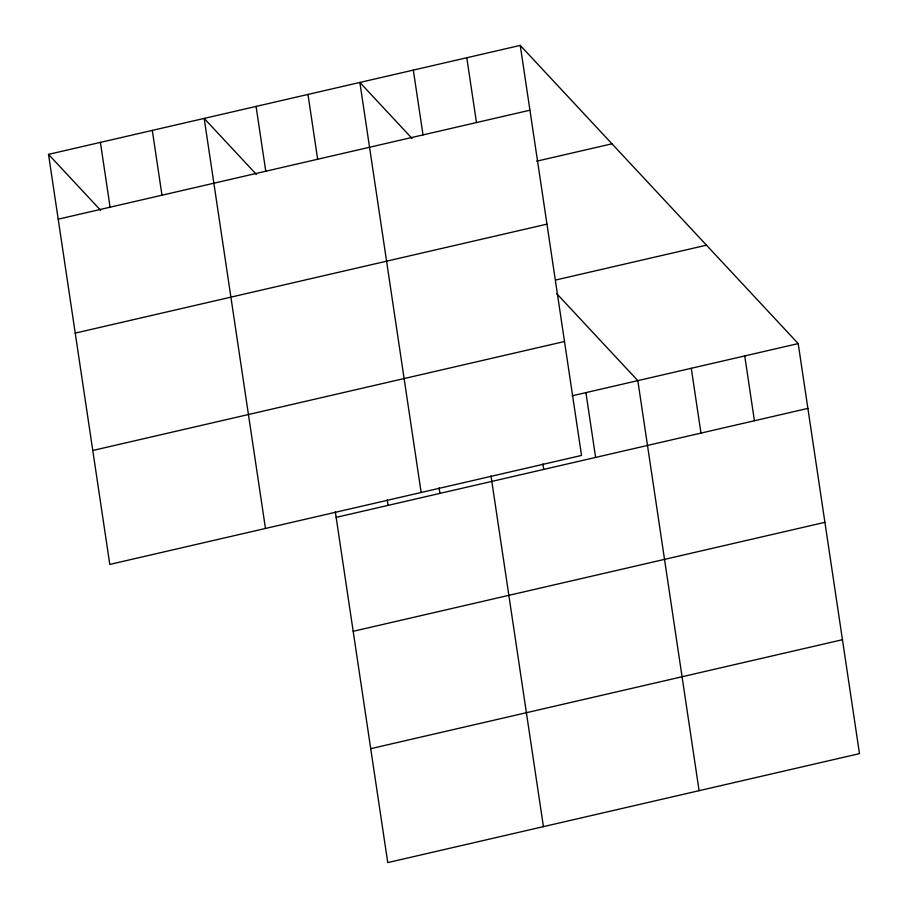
<?xml version="1.0" encoding="UTF-8"?>
<svg xmlns="http://www.w3.org/2000/svg" width="908" height="908" viewBox="0 0 908 908"><rect width="100%" height="100%" fill="white"/><g stroke="black" fill="none" stroke-linecap="round" stroke-linejoin="round"><path stroke-width="1.36" d="M520.25 45.4L581.529 455.441L109.8 564.413L48.521 154.371L520.25 45.4L798.2 343.587L859.479 753.629L387.75 862.6L335.324 511.851M58.203 219.18L529.932 110.209M536.583 161.215L611.981 143.804M75.228 333.111L546.968 224.14M555.685 280.016L706.481 245.183M92.775 450.481L564.504 341.51M572.267 395.774L798.2 343.587M336.153 517.367L807.893 408.396M353.178 631.298L824.918 522.327M370.725 748.669L842.454 639.709M411.994 138.379L359.863 82.446L421.142 492.488M556.706 293.625L637.813 380.634L699.092 790.675M256.328 174.347L204.186 118.415L265.465 528.456M48.521 154.371L100.652 210.304M744.742 355.936L754.423 420.745M691.272 368.285L700.965 433.105M585.921 392.631L595.614 457.439M542.893 463.909L543.722 469.425M466.791 57.749L476.473 122.557M491.001 475.894L543.427 826.643M413.322 70.098L423.014 134.906M439.109 487.88L439.937 493.396M387.217 499.865L388.045 505.381M307.971 94.432L317.652 159.252M256.079 106.429L265.76 171.237M152.294 130.4L161.987 195.209M100.402 142.386L110.095 207.194"/></g></svg>
